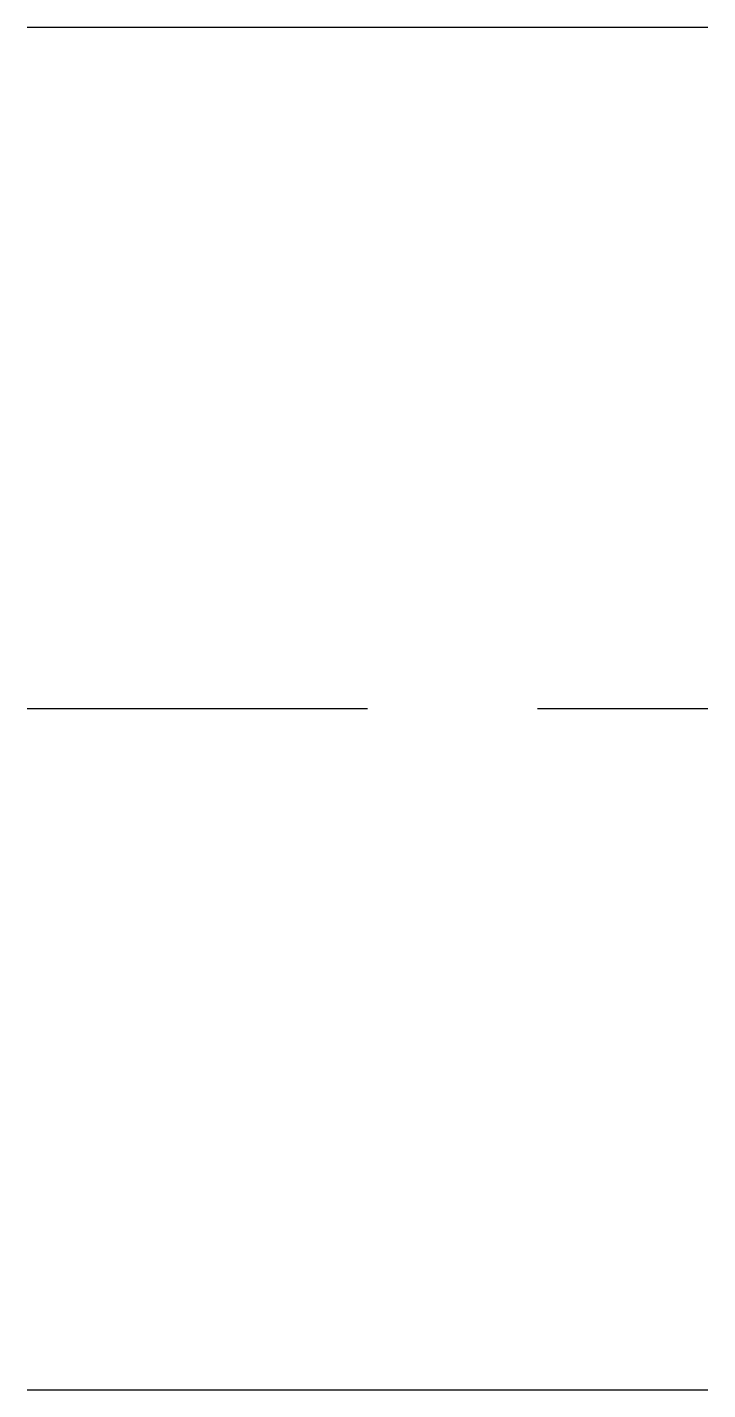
# Model space of a CAD drawing. Header units: metres. Extents: x 0 to 1, y 0 to 2.
import ezdxf

# ---------------------------------------------------------------- set-up
doc = ezdxf.new("R2010")
doc.units = ezdxf.units.M
doc.linetypes.add('DASHED', pattern=[0.75, 0.5, -0.25])
for name, color, linetype in [('A', 7, 'CONTINUOUS'), ('B', 7, 'DASHED'), ('C', 7, 'CONTINUOUS')]:
    doc.layers.add(name, color=color, linetype=linetype)

msp = doc.modelspace()

# ---------------------------------------------------------------- linework, layer by layer
at = {"layer": 'A'}
msp.add_line((0, 0), (1, 0), dxfattribs=at)
at = {"layer": 'B'}
msp.add_line((0, 1), (1, 1), dxfattribs=at)
at = {"layer": 'C'}
msp.add_line((0, 2), (1, 2), dxfattribs=at)

doc.saveas('drawing.dxf')
